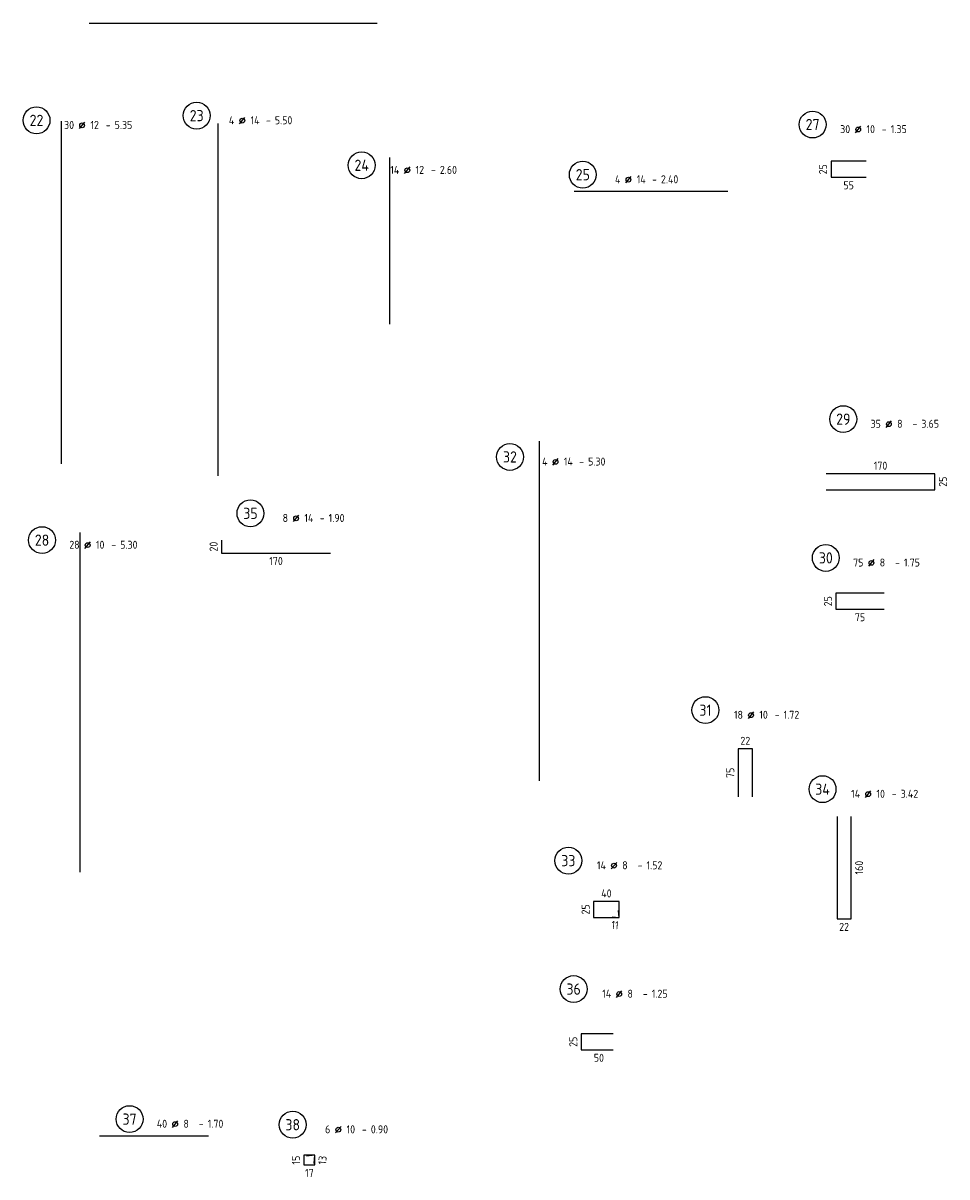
# Model space of a CAD drawing. Extents: x 40 to 124, y 46.1 to 91.4.
# Drawn here: x 107.26 to 121.69, y 50.87 to 68.88 of the extents above; entities that cross this region are included whole.
import ezdxf
from ezdxf.enums import TextEntityAlignment as Align

# ---------------------------------------------------------------- set-up
doc = ezdxf.new("R2010")
doc.units = 0
doc.header["$LTSCALE"] = 0.5
doc.linetypes.add('AUSGEZOGEN', pattern=[1000.01, 1000, 0.01])
doc.layers.add('RND', color=7, linetype='Continuous')
doc.styles.add('txt', font='isocp.shx')

# ---------------------------------------------------------------- blocks, each defined once
blk = doc.blocks.new('RND_AUSZ')
at = {"layer": 'RND', "color": 7, "linetype": 'Continuous'}
blk.add_line((1.341, 0.262), (1.509, 0.466), dxfattribs=at)
at = {"layer": 'RND', "color": 1, "linetype": 'Continuous'}
blk.add_circle((0, 0.52), 0.42, dxfattribs=at)
at = {"layer": 'RND', "color": 7, "linetype": 'Continuous'}
blk.add_circle((1.425, 0.364), 0.075, dxfattribs=at)
at = {"layer": 'RND', "color": 7, "linetype": 'Continuous', "style": 'txt'}
blk.add_text('-', height=0.25, dxfattribs=at).set_placement((2.163, 0.25))
for tag, p in [('WIEOFT', (-0.536, 0.25)), ('STK', (1.174, 0.25))]:
    blk.add_attdef(tag, text='', height=0.25, dxfattribs=at).set_placement(p, align=Align.RIGHT)
at = {"layer": 'RND', "color": 1, "linetype": 'Continuous', "style": 'txt'}
blk.add_attdef('POS', text='', height=0.35, dxfattribs=at).set_placement((0, 0.52), align=Align.MIDDLE)
at = {"layer": 'RND', "color": 7, "linetype": 'Continuous', "style": 'txt'}
for tag, p in [('DS', (1.683, 0.25)), ('LANG', (2.441, 0.25)), ('TEXT', (3.669, 0.25))]:
    blk.add_attdef(tag, p, '', height=0.25, dxfattribs=at)

msp = doc.modelspace()

# ---------------------------------------------------------------- linework, layer by layer
at = {"layer": 'RND', "color": 1, "linetype": 'AUSGEZOGEN'}
for points in [[(108.2938, 68.885), (112.7938, 68.885)], [(107.8585, 62.0014), (107.8585, 67.3514)], [(110.3087, 61.8171), (110.3087, 67.3171)], [(112.9919, 64.1838), (112.9919, 66.7838)], [(120.4322, 66.7277), (119.8822, 66.7277), (119.8822, 66.4777), (120.4322, 66.4777)], [(115.8677, 66.2583), (118.2677, 66.2583)], [(115.3293, 57.0565), (115.3293, 62.3565)], [(119.8049, 61.5998), (121.5049, 61.5998), (121.5049, 61.8498), (119.8049, 61.8498)], [(108.1515, 55.6305), (108.1515, 60.9305)], [(110.3618, 60.8114), (110.3618, 60.6114), (112.0618, 60.6114)], [(120.7093, 59.984), (119.9593, 59.984), (119.9593, 59.734), (120.7093, 59.734)], [(118.6525, 56.8044), (118.6525, 57.5544), (118.4325, 57.5544), (118.4325, 56.8044)], [(119.9755, 56.4993), (119.9755, 54.8993), (120.1955, 54.8993), (120.1955, 56.4993)], [(116.4632, 54.9319), (116.5728, 54.9223), (116.5728, 55.1723), (116.1728, 55.1723), (116.1728, 54.9223), (116.5728, 54.9223), (116.5632, 55.0319)], [(116.4802, 53.1057), (115.9802, 53.1057), (115.9802, 52.8557), (116.4802, 52.8557)], [(108.4552, 51.513), (110.1552, 51.513)], [(111.8065, 51.0786), (111.8178, 51.2081), (111.6478, 51.2081), (111.6478, 51.0581), (111.8178, 51.0581), (111.8178, 51.2081), (111.6883, 51.1967)]]:
    msp.add_lwpolyline(points, dxfattribs=at)

# ---------------------------------------------------------------- block references
at = {"layer": 'RND', "color": 8, "linetype": 'AUSGEZOGEN', "xscale": 0.5, "yscale": 0.5, "zscale": 0.5}
msp.add_blockref('RND_AUSZ', (107.47, 67.1066), dxfattribs=at).add_auto_attribs({'POS': '22', 'STK': '30', 'DS': '12', 'LANG': '5.35'})
at = {"layer": 'RND', "color": 7, "linetype": 'AUSGEZOGEN', "xscale": 0.5, "yscale": 0.5, "zscale": 0.5}
for p, values in [((109.9725, 67.1802), {'POS': '23', 'STK': '4', 'DS': '14', 'LANG': '5.50'}), ((119.594, 67.0412), {'POS': '27', 'STK': '30', 'DS': '10', 'LANG': '1.35'}), ((120.0731, 62.4416), {'POS': '29', 'STK': '35', 'DS': '8', 'LANG': '3.65'}), ((114.866, 61.8517), {'POS': '32', 'STK': '4', 'DS': '14', 'LANG': '5.30'}), ((119.8003, 60.2753), {'POS': '30', 'STK': '75', 'DS': '8', 'LANG': '1.75'}), ((117.9198, 57.898), {'POS': '31', 'STK': '18', 'DS': '10', 'LANG': '1.72'}), ((119.7493, 56.6645), {'POS': '34', 'STK': '14', 'DS': '10', 'LANG': '3.42'}), ((115.7787, 55.5486), {'POS': '33', 'STK': '14', 'DS': '8', 'LANG': '1.52'}), ((115.8608, 53.5434), {'POS': '36', 'STK': '14', 'DS': '8', 'LANG': '1.25'}), ((111.4725, 51.4258), {'POS': '38', 'STK': '6', 'DS': '10', 'LANG': '0.90'})]:
    msp.add_blockref('RND_AUSZ', p, dxfattribs=at).add_auto_attribs(values)
at = {"layer": 'RND', "color": 1, "linetype": 'AUSGEZOGEN', "xscale": 0.5, "yscale": 0.5, "zscale": 0.5}
for p, values in [((112.5501, 66.4055), {'POS': '24', 'STK': '14', 'DS': '12', 'LANG': '2.60'}), ((116.0042, 66.2583), {'POS': '25', 'STK': '4', 'DS': '14', 'LANG': '2.40'}), ((110.8126, 60.9708), {'POS': '35', 'STK': '8', 'DS': '14', 'LANG': '1.90'}), ((107.5566, 60.5526), {'POS': '28', 'STK': '28', 'DS': '10', 'LANG': '5.30'}), ((108.9237, 51.513), {'POS': '37', 'STK': '40', 'DS': '8', 'LANG': '1.70'})]:
    msp.add_blockref('RND_AUSZ', p, dxfattribs=at).add_auto_attribs(values)

# ---------------------------------------------------------------- texts
at = {"layer": 'RND', "color": 7, "linetype": 'AUSGEZOGEN', "style": 'txt'}
for s, rotation, p in [('25', 90, (119.7572, 66.6027)), ('25', 90, (121.6299, 61.7248)), ('20', 90, (110.2368, 60.7114)), ('25', 90, (119.8343, 59.859)), ('75', 90, (118.3075, 57.1794)), ('160', 90, (120.3205, 55.6993)), ('25', 90, (116.0478, 55.0473)), ('11', 354.99986, (116.5071, 54.8026)), ('25', 90, (115.8552, 52.9807)), ('15', 90, (111.5228, 51.1331)), ('13', 84.99986, (111.9367, 51.1324))]:
    msp.add_text(s, height=0.125, rotation=rotation, dxfattribs=at).set_placement(p, align=Align.MIDDLE)
for s, p in [('55', (120.1572, 66.3527)), ('170', (120.6549, 61.9748)), ('170', (111.2118, 60.4864)), ('75', (120.3343, 59.609)), ('22', (118.5425, 57.6794)), ('40', (116.3728, 55.2973)), ('22', (120.0855, 54.7743)), ('50', (116.2552, 52.7307)), ('17', (111.7328, 50.9331))]:
    msp.add_text(s, height=0.125, dxfattribs=at).set_placement(p, align=Align.MIDDLE)

doc.saveas('drawing.dxf')
